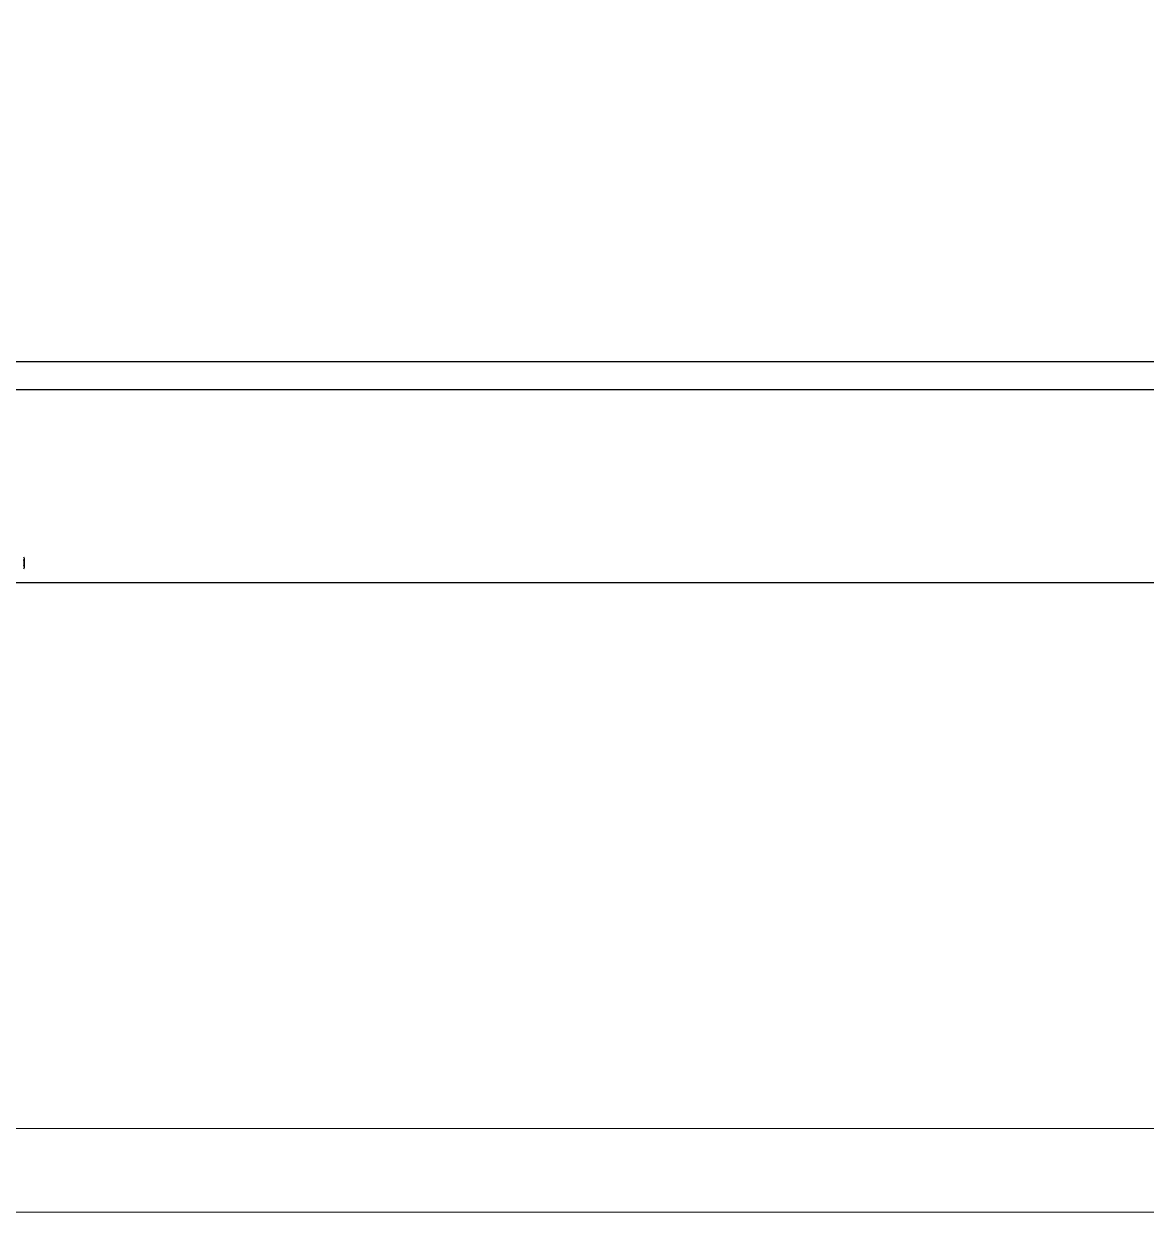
# Model space of a CAD drawing. Header units: millimetres. Extents: x -27104 to 125781, y -3376 to 46996.
# Drawn here: x 57012.72 to 57032.63, y 18518.75 to 18539.83 of the extents above; entities that cross this region are included whole.
import ezdxf

# ---------------------------------------------------------------- set-up
doc = ezdxf.new("R2010")
doc.units = ezdxf.units.MM
doc.header["$LTSCALE"] = 100
doc.header["$MEASUREMENT"] = 0
doc.layers.get('0').update_dxf_attribs({"linetype": 'CONTINUOUS'})
doc.layers.add('ELE9', color=9, linetype='CONTINUOUS')
doc.layers.add('주차-화물', color=251, linetype='CONTINUOUS')

# ---------------------------------------------------------------- blocks, each defined once
blk = doc.blocks.new('sdfsgfdgdfg')
at = {"layer": '주차-화물', "ltscale": 0.1}
blk.add_lwpolyline([(36469107.6, 558896.3), (36469107.6, 564896.3), (36465857.6, 564896.3), (36465857.6, 558896.3), (36469107.6, 558896.3), (36465857.6, 564896.3)], dxfattribs=at)
blk = doc.blocks.new('ggtyu')
at = {"layer": 'ELE9', "color": 253, "ltscale": 0.002}
for p, q in [((56869.583, 18697.634), (56821.651, 18697.634)), ((56821.651, 18693.722), (56869.583, 18693.722))]:
    blk.add_line(p, q, dxfattribs=at)
at = {"layer": 'ELE9', "color": 253}
blk.add_line((56823.275, 18694.147), (56823.275, 18693.988), dxfattribs=at)
at = {"layer": 'ELE9', "color": 253, "lineweight": 0}
for p, q in [((56870.471, 18684.038), (56820.763, 18684.038)), ((56820.763, 18682.551), (56870.471, 18682.551))]:
    blk.add_line(p, q, dxfattribs=at)
at = {"layer": 'ELE9', "color": 253}
for centre, radius, start, end in [((56823.239, 18694.146), 0.0364, 316.9662, 43.0338), ((56823.126, 18694.068), 0.149, 339.1195, 20.8805), ((56823.239, 18693.99), 0.0364, 316.9662, 43.0338)]:
    blk.add_arc(centre, radius, start, end, dxfattribs=at)
at = {"layer": 'ELE9', "color": 253, "xscale": 0.01956378461538462, "yscale": 0.01956378461538462, "zscale": 0.01956378461538462, "rotation": 180}
blk.add_blockref('sdfsgfdgdfg', (770287.593, 29748.656), dxfattribs=at)

msp = doc.modelspace()

# ---------------------------------------------------------------- block references
msp.add_blockref('ggtyu', (189.458, -163.799))

doc.saveas('drawing.dxf')
